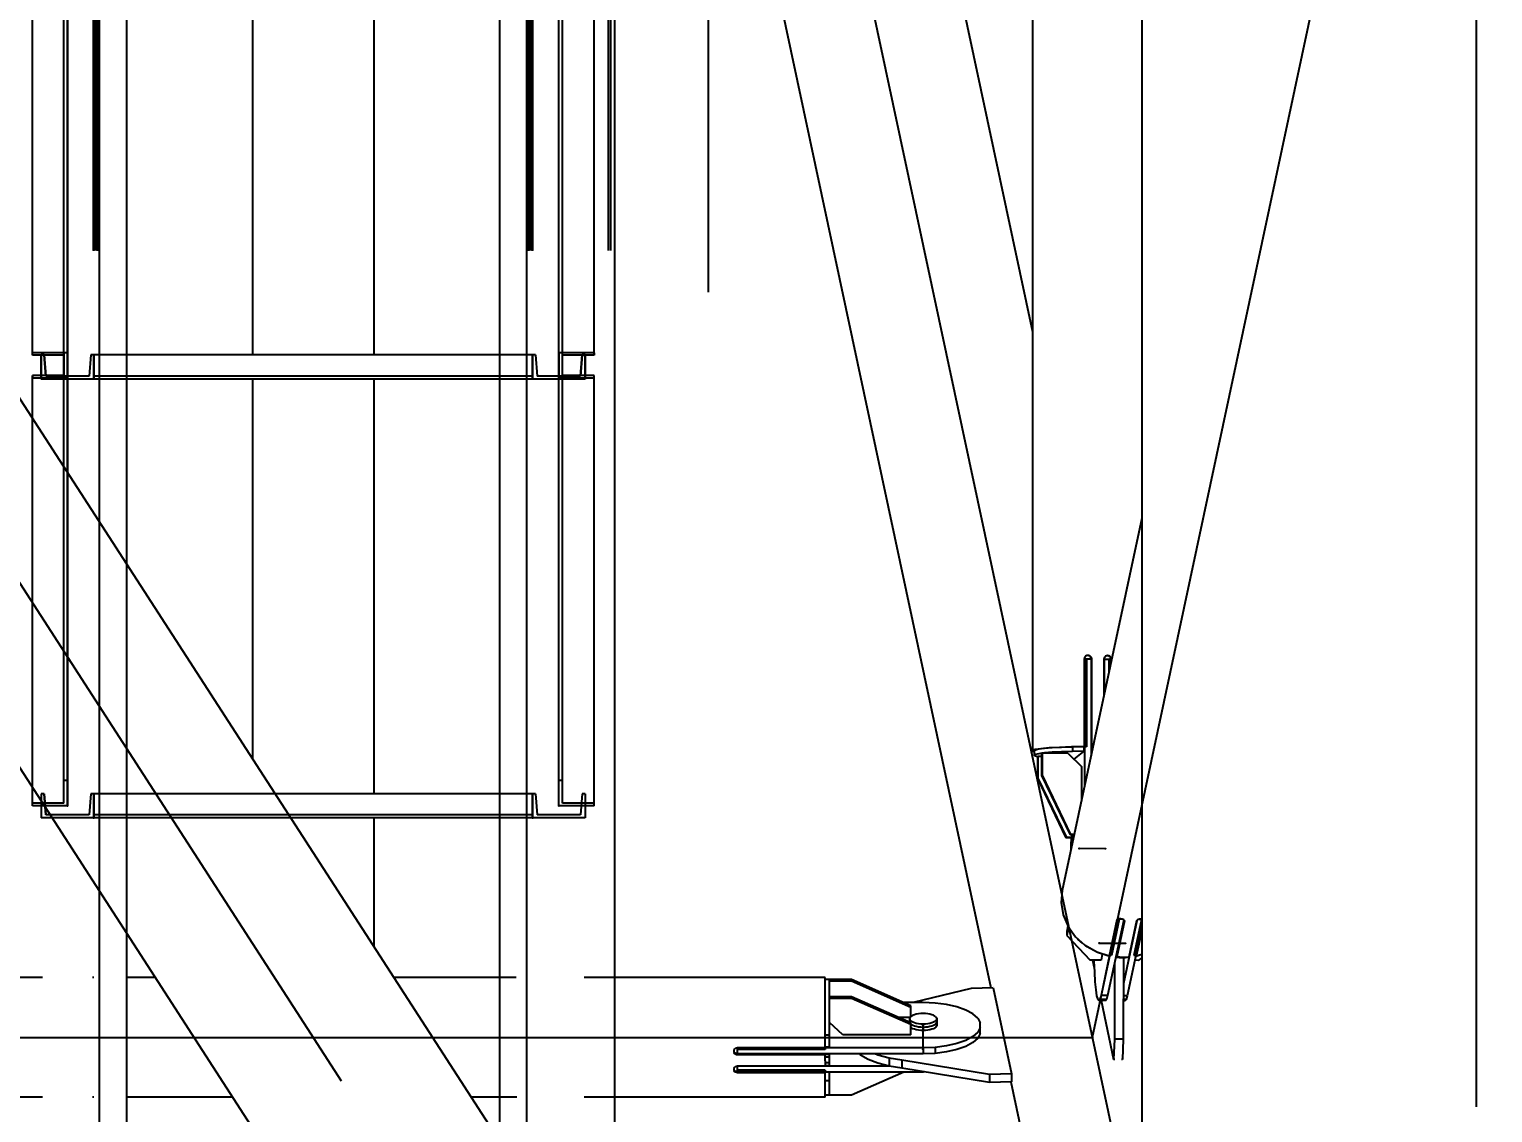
# Model space of a CAD drawing. Header units: millimetres. Extents: x 150209.93 to 150215.05, y 136675.65 to 136679.93.
# Drawn here: x 150211.3363 to 150211.403, y 136678.2014 to 136678.2508 of the extents above; entities that cross this region are included whole.
import ezdxf

# ---------------------------------------------------------------- set-up
doc = ezdxf.new("R2010")
doc.units = ezdxf.units.MM
doc.header["$LTSCALE"] = 0.25
for name, pattern in [('CENTER', [50.8, 31.75, -6.35, 6.35, -6.35]), ('XKITLINE00', [0]), ('XKITLINE02', [4, 2, -2]), ('XKITLINE03', [6, 3, -1, 1, -1])]:
    doc.linetypes.add(name, pattern=pattern)
doc.styles.add('ROMANS', font='romans.shx')
doc.dimstyles.new('MD300', dxfattribs={"dimtxt": 2.5, "dimasz": 2.5, "dimexe": 1, "dimexo": 1, "dimgap": 0.5, "dimtad": 1, "dimdec": 1, "dimlfac": 50, "dimrnd": 0.5, "dimdsep": 46, "dimtxsty": 'ROMANS', "dimcen": 1, "dimclrd": 146, "dimclre": 146, "dimclrt": 30, "dimadec": 1, "dimazin": 2, "dimtfac": 1, "dimtdec": 1, "dimtmove": 0, "dimatfit": 1, "dimfxl": 1, "dimtolj": 1, "dimtzin": 0, "dimlwd": -1, "dimlwe": -1, "dimarcsym": 0})

# ---------------------------------------------------------------- blocks, each defined once
blk = doc.blocks.new('çatıı')
at = {"color": 8, "linetype": 'CENTER'}
for p, q in [((12370, 14354.32), (12370, 12689.51)), ((12282.5, 13690.27), (12282.5, 12870.27)), ((12195, 13540.01), (12195, 12732.33)), ((11840, 13280.27), (12370, 12460.27)), ((12195, 13280.27), (12370, 12460.27)), ((12370, 13280.27), (12282.5, 12870.27)), ((12285.48, 12913.27), (12279.51, 12913.31)), ((12284.09, 12891.74), (12290.06, 12891.7)), ((12243.97, 12867.52), (12243.97, 12873.03)), ((11927.5, 12870.27), (12282.5, 12870.27))]:
    blk.add_line(p, q, dxfattribs=at)
at = {"color": 1, "linetype": 'XKITLINE03'}
for p, q in [((12049.01, 13721.24), (12049.01, 12049.63)), ((12055.01, 13721.24), (12055.01, 12049.6)), ((12147.49, 12049.57), (12147.49, 13721.24)), ((12160.99, 13721.24), (12160.99, 12049.63)), ((12049.01, 13123.03), (12049.01, 13026.29)), ((12160.99, 13026.29), (12160.99, 13123.03)), ((12049.01, 13020.48), (12049.01, 12923.03)), ((12154.99, 13020.28), (12055.01, 13020.28)), ((12055.01, 13020.28), (12055.01, 13020.28)), ((12154.99, 13020.28), (12154.99, 13020.28)), ((12160.99, 12923.03), (12160.99, 13020.47)), ((12154.99, 12920.28), (12055.01, 12920.28)), ((12055.01, 12920.28), (12055.01, 12920.28)), ((12154.99, 12920.28), (12154.99, 12920.28))]:
    blk.add_line(p, q, dxfattribs=at)
at = {"color": 116, "linetype": 'XKITLINE02', "true_color": 0x136734}
for p, q in [((12054.93, 12049.63), (12054.93, 13721.24)), ((12055.01, 12049.6), (12055.01, 13721.24)), ((12055.46, 12049.63), (12055.46, 13721.24)), ((12055.86, 12049.6), (12055.86, 13721.24)), ((12147.49, 12049.57), (12147.49, 13721.24)), ((12154.14, 12049.57), (12154.14, 13721.24)), ((12154.14, 12049.57), (12154.14, 13721.24)), ((12154.54, 12049.63), (12154.54, 13721.24)), ((12154.99, 12049.63), (12154.99, 13721.24)), ((12154.99, 12049.57), (12154.99, 13721.24)), ((12155.07, 12049.63), (12155.07, 13721.24)), ((12172.31, 12049.63), (12172.31, 13721.24)), ((12172.84, 12049.63), (12172.84, 13721.24)), ((12062.51, 12893.93), (12062.51, 13303.02)), ((12147.49, 12762.45), (12147.49, 13303.02)), ((12041.01, 13025.71), (12041.01, 13123.03)), ((12048.21, 13020.46), (12048.21, 13122.44)), ((12160.99, 13020.46), (12160.99, 13123.03)), ((12161.79, 13020.46), (12161.79, 13122.44)), ((12168.99, 13025.71), (12168.99, 13123.03)), ((12049.01, 13020.46), (12049.01, 13120.98)), ((12049.01, 13026.29), (12041.01, 13026.29)), ((12048.21, 13025.71), (12041.01, 13025.71)), ((12043.69, 13025.78), (12043.01, 13025.78)), ((12043.01, 13020.28), (12043.01, 13025.78)), ((12043.01, 13025.78), (12043.01, 13020.28)), ((12044.07, 13020.98), (12043.69, 13025.78)), ((12043.69, 13025.78), (12044.07, 13020.98)), ((12049.01, 13026.28), (12048.21, 13026.28)), ((12048.21, 13026.28), (12048.21, 13021.06)), ((12048.21, 12923.61), (12048.21, 13026.28)), ((12049.01, 13026.28), (12049.01, 13020.48)), ((12049.01, 13026.28), (12049.01, 12928.83)), ((12054.33, 13025.78), (12053.94, 13020.98)), ((12054.33, 13025.78), (12053.94, 13020.98)), ((12055.01, 13025.78), (12054.33, 13025.78)), ((12062.51, 13025.78), (12055.01, 13025.78)), ((12055.01, 13020.28), (12055.01, 13025.78)), ((12055.01, 13025.78), (12055.01, 13020.28)), ((12055.01, 13025.78), (12055.01, 13020.28)), ((12154.99, 13025.78), (12147.49, 13025.78)), ((12154.99, 13020.28), (12154.99, 13025.78)), ((12154.99, 13025.78), (12154.99, 13020.28)), ((12155.67, 13025.78), (12154.99, 13025.78)), ((12154.99, 13025.78), (12154.99, 13020.28)), ((12155.67, 13025.78), (12156.05, 13020.98)), ((12155.67, 13025.78), (12156.05, 13020.98)), ((12160.99, 13026.29), (12160.99, 13020.46)), ((12168.99, 13026.29), (12160.99, 13026.29)), ((12160.99, 12923.03), (12160.99, 13026.28)), ((12161.79, 13026.28), (12160.99, 13026.28)), ((12161.79, 12923.61), (12161.79, 13026.28)), ((12161.79, 13020.46), (12161.79, 13025.71)), ((12168.99, 13025.71), (12161.79, 13025.71)), ((12166.31, 13025.78), (12165.92, 13020.98)), ((12165.92, 13020.98), (12166.31, 13025.78)), ((12166.99, 13025.78), (12166.31, 13025.78)), ((12166.99, 13025.78), (12166.99, 13020.28)), ((12166.99, 13020.28), (12166.99, 13025.78)), ((12168.99, 13026.29), (12168.99, 13025.71)), ((12048.21, 13021.06), (12041.01, 13021.06)), ((12041.01, 13021.06), (12041.01, 13020.48)), ((12041.01, 12923.03), (12041.01, 13021.06)), ((12049.01, 13020.48), (12041.01, 13020.48)), ((12055.01, 13020.28), (12043.01, 13020.28)), ((12053.94, 13020.98), (12044.07, 13020.98)), ((12049.01, 13020.46), (12048.21, 13020.46)), ((12049.01, 12923.03), (12049.01, 13020.48)), ((12154.99, 13020.98), (12055.01, 13020.98)), ((12062.51, 13020.28), (12055.01, 13020.28)), ((12154.99, 13020.28), (12147.49, 13020.28)), ((12166.99, 13020.28), (12154.99, 13020.28)), ((12165.92, 13020.98), (12156.05, 13020.98)), ((12168.99, 13020.47), (12160.99, 13020.47)), ((12161.79, 13020.46), (12160.99, 13020.46)), ((12168.99, 13021.06), (12161.79, 13021.06)), ((12168.99, 12923.03), (12168.99, 13021.06)), ((12056.31, 12903.53), (12056.31, 12987.68)), ((12049.01, 12928.83), (12048.21, 12928.83)), ((12049.01, 12928.83), (12049.01, 12923.03)), ((12161.79, 12928.83), (12160.99, 12928.83)), ((12043.69, 12925.78), (12043.01, 12925.78)), ((12043.01, 12925.78), (12043.01, 12920.28)), ((12043.01, 12925.78), (12043.01, 12920.28)), ((12044.07, 12920.98), (12043.69, 12925.78)), ((12043.69, 12925.78), (12044.07, 12920.98)), ((12054.33, 12925.78), (12053.94, 12920.98)), ((12054.33, 12925.78), (12053.94, 12920.98)), ((12055.01, 12925.78), (12054.33, 12925.78)), ((12096.32, 12925.78), (12055.01, 12925.78)), ((12055.01, 12920.28), (12055.01, 12925.78)), ((12055.01, 12925.78), (12055.01, 12920.28)), ((12055.01, 12925.78), (12055.01, 12920.28)), ((12154.99, 12925.78), (12147.49, 12925.78)), ((12154.99, 12920.28), (12154.99, 12925.78)), ((12154.99, 12925.78), (12154.99, 12920.28)), ((12155.67, 12925.78), (12154.99, 12925.78)), ((12154.99, 12925.78), (12154.99, 12920.28)), ((12155.67, 12925.78), (12156.05, 12920.98)), ((12155.67, 12925.78), (12156.05, 12920.98)), ((12166.31, 12925.78), (12165.92, 12920.98)), ((12166.31, 12925.78), (12165.92, 12920.98)), ((12166.99, 12925.78), (12166.31, 12925.78)), ((12166.99, 12925.78), (12166.99, 12920.28)), ((12166.99, 12925.78), (12166.99, 12920.28)), ((12048.21, 12923.61), (12041.01, 12923.61)), ((12049.01, 12923.03), (12041.01, 12923.03)), ((12168.99, 12923.03), (12160.99, 12923.03)), ((12168.99, 12923.61), (12161.79, 12923.61)), ((12055.01, 12920.28), (12043.01, 12920.28)), ((12053.94, 12920.98), (12044.07, 12920.98)), ((12154.99, 12920.98), (12055.01, 12920.98)), ((12099.87, 12920.28), (12055.01, 12920.28)), ((12154.99, 12920.28), (12147.49, 12920.28)), ((12166.99, 12920.28), (12154.99, 12920.28)), ((12165.92, 12920.98), (12156.05, 12920.98))]:
    blk.add_line(p, q, dxfattribs=at)
at = {"color": 7, "linetype": 'XKITLINE00'}
for p, q in [((12056.31, 12987.68), (12056.31, 13257.5)), ((12062.51, 12978.09), (12062.51, 13257.5)), ((12147.49, 12846.61), (12147.49, 13257.5)), ((12153.69, 12837.02), (12153.69, 13257.5)), ((12173.69, 12806.07), (12173.69, 13257.5)), ((12147.49, 13025.78), (12062.51, 13025.78)), ((12147.49, 13020.28), (12062.51, 13020.28)), ((12147.49, 12925.78), (12096.32, 12925.78)), ((12147.49, 12920.28), (12099.87, 12920.28)), ((12056.31, 12755.13), (12056.31, 12903.53)), ((12062.51, 12750.96), (12062.51, 12893.93))]:
    blk.add_line(p, q, dxfattribs=at)
at = {"color": 8, "linetype": 'XKITLINE00'}
for p, q in [((12268.91, 13247.76), (12268.91, 12935.63)), ((12293.8, 13243.67), (12293.8, 12689.51)), ((12226.79, 13228.36), (12268.91, 13031.03)), ((12186.68, 13222.14), (12259.37, 12881.57)), ((12091.2, 13120.28), (12091.2, 13025.78)), ((12118.8, 13120.28), (12118.8, 13025.78)), ((11986.62, 13095.5), (12261.89, 12669.61)), ((11948.29, 13070.64), (12223.57, 12644.75)), ((12091.2, 13020.28), (12091.2, 12933.7)), ((12118.8, 13020.28), (12118.8, 12925.78)), ((12293.8, 12988.62), (12275.68, 12903.75)), ((12280.72, 12956.72), (12280.65, 12956.46)), ((12280.65, 12956.46), (12280.65, 12936.51)), ((12280.71, 12956.42), (12280.65, 12956.38)), ((12281.18, 12956.44), (12280.71, 12956.42)), ((12280.71, 12956.42), (12280.71, 12936.48)), ((12280.82, 12956.96), (12280.72, 12956.72)), ((12281, 12957.14), (12280.82, 12956.96)), ((12281.19, 12957.22), (12280.97, 12957.11)), ((12281.24, 12957.27), (12281, 12957.14)), ((12281.18, 12956.44), (12281.18, 12936.49)), ((12282.23, 12956.43), (12281.18, 12956.44)), ((12281.45, 12957.26), (12281.19, 12957.22)), ((12281.51, 12957.31), (12281.24, 12957.27)), ((12281.72, 12957.22), (12281.45, 12957.26)), ((12281.77, 12957.27), (12281.51, 12957.31)), ((12281.95, 12957.1), (12281.72, 12957.22)), ((12282.01, 12957.15), (12281.77, 12957.27)), ((12282.14, 12956.92), (12281.95, 12957.1)), ((12282.2, 12956.96), (12282.01, 12957.15)), ((12282.14, 12956.92), (12282.26, 12956.68)), ((12282.2, 12956.96), (12282.32, 12956.72)), ((12282.23, 12956.43), (12282.23, 12934.41)), ((12282.32, 12956.72), (12282.26, 12956.68)), ((12282.26, 12956.68), (12282.31, 12956.42)), ((12282.36, 12956.46), (12282.31, 12956.42)), ((12282.31, 12956.42), (12282.31, 12936.47)), ((12282.32, 12956.72), (12282.36, 12956.46)), ((12282.36, 12956.46), (12282.36, 12936.51)), ((12285.19, 12956.7), (12285.15, 12956.44)), ((12285.15, 12956.44), (12285.15, 12948.12)), ((12285.21, 12956.41), (12285.15, 12956.36)), ((12285.31, 12956.94), (12285.19, 12956.7)), ((12286.26, 12956.41), (12285.21, 12956.41)), ((12285.21, 12956.41), (12285.21, 12948.41)), ((12285.5, 12957.12), (12285.31, 12956.94)), ((12285.67, 12957.2), (12285.47, 12957.09)), ((12285.73, 12957.24), (12285.5, 12957.12)), ((12285.93, 12957.23), (12285.67, 12957.2)), ((12285.99, 12957.28), (12285.73, 12957.24)), ((12286.19, 12957.19), (12285.93, 12957.23)), ((12286.25, 12957.23), (12285.99, 12957.28)), ((12286.42, 12957.06), (12286.19, 12957.19)), ((12286.48, 12957.11), (12286.25, 12957.23)), ((12286.26, 12956.41), (12286.26, 12953.3)), ((12286.68, 12956.38), (12286.26, 12956.41)), ((12286.42, 12957.06), (12286.58, 12956.91)), ((12286.48, 12957.11), (12286.65, 12956.94)), ((12286.58, 12956.91), (12286.61, 12956.87)), ((12286.61, 12956.87), (12286.72, 12956.63)), ((12286.67, 12956.92), (12286.76, 12956.68)), ((12286.68, 12956.38), (12286.68, 12955.29)), ((12286.72, 12956.63), (12286.76, 12956.37)), ((12286.76, 12956.68), (12286.82, 12956.42)), ((12286.82, 12956.42), (12286.76, 12956.37)), ((12286.76, 12956.37), (12286.76, 12955.68)), ((12286.82, 12956.42), (12286.82, 12955.96)), ((12269.53, 12935.84), (12268.91, 12935.63)), ((12268.91, 12935.63), (12268.96, 12935.41)), ((12269.25, 12935.32), (12268.96, 12935.41)), ((12269.5, 12935.72), (12269.25, 12935.53)), ((12269.25, 12935.53), (12269.25, 12934.53)), ((12269.5, 12934.72), (12269.25, 12934.53)), ((12270.3, 12935.91), (12269.5, 12935.72)), ((12270.3, 12934.91), (12269.5, 12934.72)), ((12270.8, 12936.04), (12269.53, 12935.84)), ((12271.61, 12936.08), (12270.3, 12935.91)), ((12271.06, 12935.01), (12270.3, 12934.91)), ((12272.67, 12936.22), (12270.8, 12936.04)), ((12271.06, 12935.01), (12270.97, 12934.94)), ((12270.97, 12934.94), (12270.97, 12929.95)), ((12271.06, 12935.01), (12271.06, 12930.03)), ((12277.04, 12934.97), (12271.06, 12935.01)), ((12271.61, 12935.08), (12271.08, 12935.01)), ((12273.38, 12936.23), (12271.61, 12936.08)), ((12273.38, 12935.23), (12271.61, 12935.08)), ((12275.02, 12936.36), (12272.67, 12936.22)), ((12275.53, 12936.35), (12273.38, 12936.23)), ((12275.53, 12935.35), (12273.38, 12935.23)), ((12277.75, 12936.46), (12275.02, 12936.36)), ((12277.98, 12936.43), (12275.53, 12936.35)), ((12277.98, 12935.44), (12275.53, 12935.35)), ((12277.04, 12934.97), (12280.02, 12931.96)), ((12280.65, 12936.51), (12277.75, 12936.46)), ((12280.61, 12936.48), (12277.98, 12936.43)), ((12277.98, 12936.43), (12277.98, 12935.44)), ((12280.61, 12935.48), (12277.98, 12935.44)), ((12280.61, 12935.48), (12278.29, 12933.7)), ((12280.65, 12936.51), (12280.59, 12936.46)), ((12280.61, 12936.48), (12280.61, 12935.48)), ((12280.73, 12936.5), (12280.71, 12936.48)), ((12281.18, 12936.49), (12280.73, 12936.5)), ((12280.73, 12936.5), (12280.73, 12927.42)), ((12282.33, 12936.49), (12282.23, 12936.41)), ((12282.33, 12935.49), (12282.23, 12935.41)), ((12282.36, 12936.51), (12282.31, 12936.47)), ((12282.33, 12936.49), (12282.33, 12935.49)), ((12282.67, 12936.49), (12282.33, 12936.49)), ((12282.46, 12935.49), (12282.33, 12935.49)), ((12282.67, 12936.51), (12282.36, 12936.51)), ((12269.55, 12934.34), (12269.25, 12934.53)), ((12270.04, 12934.23), (12269.55, 12934.34)), ((12270.13, 12934.3), (12270.03, 12934.22)), ((12270.03, 12934.22), (12270.03, 12929.24)), ((12270.13, 12934.3), (12270.13, 12929.31)), ((12270.97, 12934.29), (12270.13, 12934.3)), ((12280.02, 12931.96), (12280.02, 12924.09)), ((12270.13, 12929.31), (12270.03, 12929.24)), ((12270.03, 12929.24), (12276.51, 12915.73)), ((12270.13, 12929.31), (12276.6, 12915.8)), ((12271.06, 12930.03), (12270.97, 12929.95)), ((12270.97, 12929.95), (12277.44, 12916.45)), ((12271.06, 12930.03), (12277.53, 12916.52)), ((12118.8, 12920.28), (12118.8, 12891)), ((12276.6, 12915.8), (12276.51, 12915.73)), ((12277.75, 12915.72), (12276.51, 12915.73)), ((12277.76, 12915.79), (12276.6, 12915.8)), ((12277.53, 12916.52), (12277.44, 12916.45)), ((12278.39, 12916.44), (12277.44, 12916.45)), ((12278.41, 12916.51), (12277.53, 12916.52)), ((12277.66, 12914.68), (12277.64, 12914.17)), ((12277.69, 12915.14), (12277.66, 12914.68)), ((12277.73, 12915.55), (12277.69, 12915.14)), ((12277.77, 12915.89), (12277.73, 12915.55)), ((12277.82, 12916.15), (12277.77, 12915.89)), ((12277.87, 12916.33), (12277.82, 12916.15)), ((12277.92, 12916.42), (12277.87, 12916.33)), ((12277.97, 12916.41), (12277.92, 12916.42)), ((12278.38, 12916.41), (12277.92, 12916.42)), ((12277.97, 12916.41), (12278.01, 12916.31)), ((12278.01, 12916.31), (12278.06, 12916.11)), ((12278.06, 12916.11), (12278.1, 12915.84)), ((12278.1, 12915.84), (12278.14, 12915.48)), ((12278.14, 12915.48), (12278.15, 12915.31)), ((12277.64, 12914.17), (12277.63, 12913.64)), ((12277.63, 12913.64), (12277.63, 12913.1)), ((12277.63, 12913.1), (12277.63, 12912.87)), ((12275.68, 12903.75), (12275.44, 12900.98)), ((12275.44, 12900.98), (12275.88, 12898.21)), ((12275.88, 12898.21), (12276.98, 12895.57)), ((12276.96, 12895.61), (12276.7, 12894.4)), ((12277.13, 12895.36), (12276.73, 12893.49)), ((12276.98, 12895.57), (12278.68, 12893.2)), ((12289.69, 12897.06), (12286, 12879.79)), ((12288.13, 12897.02), (12286.37, 12888.8)), ((12288.67, 12897.19), (12286.91, 12888.96)), ((12289.73, 12897.02), (12288.05, 12889.15)), ((12289.82, 12896.82), (12288.07, 12888.6)), ((12288.21, 12897.11), (12288.13, 12897.02)), ((12288.33, 12897.19), (12288.21, 12897.11)), ((12288.54, 12897.25), (12288.33, 12897.19)), ((12288.78, 12897.27), (12288.54, 12897.25)), ((12288.67, 12897.19), (12288.54, 12897.25)), ((12289.42, 12897.18), (12288.67, 12897.19)), ((12289.05, 12897.26), (12288.78, 12897.27)), ((12289.31, 12897.22), (12289.05, 12897.26)), ((12289.53, 12897.14), (12289.31, 12897.22)), ((12289.71, 12897.04), (12289.53, 12897.14)), ((12292.63, 12896.83), (12289.59, 12882.58)), ((12289.71, 12897.04), (12289.81, 12896.93)), ((12289.81, 12896.93), (12289.82, 12896.82)), ((12292.61, 12896.8), (12290.86, 12888.58)), ((12293.74, 12897.15), (12291.99, 12888.93)), ((12293.8, 12895.57), (12292.43, 12889.16)), ((12293.8, 12895.3), (12292.52, 12889.33)), ((12293.8, 12894.62), (12292.54, 12888.76)), ((12292.68, 12896.91), (12292.61, 12896.8)), ((12292.82, 12897.02), (12292.68, 12896.91)), ((12293.02, 12897.12), (12292.82, 12897.02)), ((12293.27, 12897.19), (12293.02, 12897.12)), ((12293.74, 12897.15), (12293.15, 12897.16)), ((12293.53, 12897.23), (12293.27, 12897.19)), ((12293.79, 12897.24), (12293.53, 12897.23)), ((12293.8, 12897.18), (12293.74, 12897.15)), ((12276.7, 12894.4), (12276.73, 12893.49)), ((12276.73, 12893.49), (12282.02, 12887.89)), ((12280.9, 12891.22), (12278.68, 12893.2)), ((12279.12, 12892.81), (12279.29, 12892.59)), ((12280.29, 12891.76), (12279.29, 12892.59)), ((12283.53, 12889.72), (12280.9, 12891.22)), ((12281.33, 12890.89), (12281.04, 12891.14)), ((12283.69, 12889.6), (12281.33, 12890.89)), ((12286.37, 12888.8), (12283.53, 12889.72)), ((12283.7, 12889.66), (12283.69, 12889.6)), ((12286.27, 12888.76), (12283.69, 12889.6)), ((12284.8, 12889.24), (12284.51, 12887.88)), ((12286.46, 12888.97), (12284.51, 12879.8)), ((12286.28, 12888.83), (12286.27, 12888.76)), ((12286.91, 12888.96), (12286.46, 12889.2)), ((12286.46, 12889.2), (12286.46, 12888.97)), ((12286.91, 12888.96), (12286.46, 12888.97)), ((12287.95, 12888.95), (12287.97, 12888.48)), ((12288.06, 12888.89), (12287.97, 12888.48)), ((12288.67, 12888.42), (12287.97, 12888.48)), ((12288.04, 12889.36), (12288.06, 12888.89)), ((12288.05, 12889.15), (12288.07, 12888.6)), ((12289.47, 12888.45), (12288.07, 12888.6)), ((12288.69, 12888.53), (12288.67, 12888.42)), ((12289.37, 12888.4), (12288.67, 12888.42)), ((12290.07, 12888.41), (12289.37, 12888.4)), ((12290.86, 12888.58), (12289.47, 12888.45)), ((12289.59, 12888.4), (12289.58, 12869.85)), ((12290.09, 12888.5), (12290.07, 12888.41)), ((12290.76, 12888.46), (12290.07, 12888.41)), ((12292.44, 12888.93), (12290.48, 12879.76)), ((12290.78, 12888.57), (12290.76, 12888.46)), ((12292.43, 12889.16), (12291.99, 12888.93)), ((12292.44, 12888.93), (12291.99, 12888.93)), ((12292.43, 12889.16), (12292.44, 12888.93)), ((12293.8, 12889.15), (12292.44, 12888.71)), ((12292.53, 12889.13), (12292.44, 12888.71)), ((12292.44, 12888.92), (12292.44, 12888.71)), ((12292.51, 12889.56), (12292.53, 12889.13)), ((12292.52, 12889.33), (12292.54, 12888.76)), ((12293.8, 12889.15), (12292.54, 12888.76)), ((12293.8, 12888.41), (12292.97, 12887.82)), ((12284.51, 12887.88), (12282.02, 12887.89)), ((12282.58, 12887.89), (12282.95, 12886.13)), ((12282.89, 12887.89), (12282.9, 12887.63)), ((12282.9, 12887.63), (12282.99, 12885.14)), ((12282.99, 12885.14), (12283.12, 12882.93)), ((12287.6, 12887.27), (12287.59, 12869.86)), ((12292.97, 12887.82), (12292.2, 12887.83)), ((12043.29, 12883.91), (11988.32, 12883.91)), ((12055.01, 12883.91), (12054.72, 12883.91)), ((12068.99, 12883.91), (12062.51, 12883.91)), ((12151.24, 12883.91), (12123.38, 12883.91)), ((12221.67, 12883.91), (12166.7, 12883.91)), ((12221.67, 12867.9), (12221.67, 12883.91)), ((12222.67, 12883.46), (12221.67, 12883.46)), ((12227.67, 12883.47), (12222.67, 12883.47)), ((12222.67, 12879.16), (12222.67, 12883.46)), ((12227.67, 12883.08), (12222.67, 12883.08)), ((12227.67, 12883.47), (12227.67, 12883.08)), ((12241.17, 12877.49), (12227.67, 12883.47)), ((12241.17, 12877.1), (12227.67, 12883.08)), ((12254.94, 12881.42), (12241.69, 12878.19)), ((12259.92, 12881.59), (12254.94, 12881.42)), ((12259.92, 12881.59), (12264.1, 12861.99)), ((12283.12, 12882.93), (12283.3, 12881.11)), ((12227.67, 12879.54), (12222.67, 12879.54)), ((12222.67, 12879.16), (12222.67, 12879.15)), ((12227.67, 12879.15), (12222.67, 12879.15)), ((12222.67, 12879.15), (12222.67, 12879.13)), ((12222.67, 12873.46), (12222.67, 12879.13)), ((12227.67, 12879.54), (12227.67, 12879.15)), ((12241.17, 12873.56), (12227.67, 12879.54)), ((12241.17, 12873.17), (12227.67, 12879.15)), ((12243.97, 12878.19), (12239.61, 12878.19)), ((12246.7, 12878.07), (12243.97, 12878.19)), ((12249.3, 12877.74), (12246.7, 12878.07)), ((12283.3, 12881.11), (12283.51, 12879.75)), ((12283.51, 12879.75), (12283.75, 12878.91)), ((12283.75, 12878.91), (12284, 12878.64)), ((12284.26, 12878.94), (12284, 12878.64)), ((12285.5, 12878.63), (12284, 12878.64)), ((12284.51, 12879.8), (12284.26, 12878.94)), ((12285.75, 12878.93), (12284.26, 12878.94)), ((12286, 12879.79), (12284.51, 12879.8)), ((12284.54, 12878.64), (12287.38, 12865.26)), ((12285.75, 12878.93), (12285.5, 12878.63)), ((12286, 12879.79), (12285.75, 12878.93)), ((12290.48, 12879.76), (12289.59, 12879.76)), ((12290.23, 12878.9), (12289.59, 12878.9)), ((12289.98, 12878.6), (12289.59, 12878.6)), ((12290.23, 12878.9), (12289.98, 12878.6)), ((12290.48, 12879.76), (12290.23, 12878.9)), ((12240.98, 12874.8), (12238.37, 12874.8)), ((12240.92, 12874.72), (12240.87, 12874.5)), ((12241.06, 12874.92), (12240.92, 12874.72)), ((12241.29, 12875.11), (12241.06, 12874.92)), ((12241.17, 12875.02), (12241.17, 12877.49)), ((12241.6, 12875.29), (12241.29, 12875.11)), ((12241.98, 12875.44), (12241.6, 12875.29)), ((12242.42, 12875.56), (12241.98, 12875.44)), ((12242.91, 12875.65), (12242.42, 12875.56)), ((12243.44, 12875.7), (12242.91, 12875.65)), ((12243.97, 12875.72), (12243.44, 12875.7)), ((12244.51, 12875.7), (12243.97, 12875.72)), ((12245.03, 12875.65), (12244.51, 12875.7)), ((12245.52, 12875.56), (12245.03, 12875.65)), ((12245.97, 12875.44), (12245.52, 12875.56)), ((12246.35, 12875.29), (12245.97, 12875.44)), ((12246.66, 12875.11), (12246.35, 12875.29)), ((12246.89, 12874.92), (12246.66, 12875.11)), ((12246.89, 12874.92), (12247.03, 12874.72)), ((12247.03, 12874.72), (12247.07, 12874.5)), ((12251.67, 12877.2), (12249.3, 12877.74)), ((12253.71, 12876.48), (12251.67, 12877.2)), ((12255.32, 12875.61), (12253.71, 12876.48)), ((12256.43, 12874.63), (12255.32, 12875.61)), ((12256.43, 12874.63), (12257, 12873.57)), ((12225.67, 12870.87), (12222.67, 12873.63)), ((12222.67, 12868.06), (12222.67, 12873.46)), ((12240.87, 12874.5), (12240.92, 12874.29)), ((12240.87, 12874.5), (12240.87, 12873.77)), ((12240.87, 12873.77), (12240.87, 12873.69)), ((12240.87, 12873.77), (12240.89, 12873.69)), ((12240.87, 12873.77), (12240.89, 12873.69)), ((12240.92, 12874.29), (12241.06, 12874.09)), ((12241.29, 12873.89), (12241.06, 12874.09)), ((12241.17, 12870.87), (12241.17, 12873.56)), ((12241.29, 12873.16), (12241.17, 12873.26)), ((12241.29, 12873.16), (12241.17, 12873.26)), ((12241.29, 12872.42), (12241.17, 12872.52)), ((12241.6, 12873.72), (12241.29, 12873.89)), ((12241.6, 12872.99), (12241.29, 12873.16)), ((12241.6, 12872.99), (12241.29, 12873.16)), ((12241.6, 12872.25), (12241.29, 12872.42)), ((12241.98, 12873.57), (12241.6, 12873.72)), ((12241.98, 12872.83), (12241.6, 12872.99)), ((12241.98, 12872.83), (12241.6, 12872.99)), ((12241.98, 12872.1), (12241.6, 12872.25)), ((12242.42, 12873.45), (12241.98, 12873.57)), ((12242.42, 12872.71), (12241.98, 12872.83)), ((12242.42, 12872.71), (12241.98, 12872.83)), ((12242.42, 12871.98), (12241.98, 12872.1)), ((12242.91, 12873.36), (12242.42, 12873.45)), ((12242.91, 12872.62), (12242.42, 12872.71)), ((12242.91, 12872.62), (12242.42, 12872.71)), ((12242.91, 12871.89), (12242.42, 12871.98)), ((12243.44, 12873.3), (12242.91, 12873.36)), ((12243.44, 12872.57), (12242.91, 12872.62)), ((12243.44, 12872.57), (12242.91, 12872.62)), ((12243.44, 12871.83), (12242.91, 12871.89)), ((12243.97, 12873.29), (12243.44, 12873.3)), ((12243.97, 12872.55), (12243.44, 12872.57)), ((12243.97, 12872.55), (12243.44, 12872.57)), ((12243.97, 12871.81), (12243.44, 12871.83)), ((12244.51, 12873.3), (12243.97, 12873.29)), ((12243.97, 12873.29), (12243.97, 12872.55)), ((12244.51, 12872.57), (12243.97, 12872.55)), ((12244.51, 12872.57), (12243.97, 12872.55)), ((12243.97, 12872.55), (12243.97, 12871.81)), ((12244.51, 12871.83), (12243.97, 12871.81)), ((12245.03, 12873.36), (12244.51, 12873.3)), ((12245.03, 12872.62), (12244.51, 12872.57)), ((12245.03, 12872.62), (12244.51, 12872.57)), ((12245.03, 12871.89), (12244.51, 12871.83)), ((12245.52, 12873.45), (12245.03, 12873.36)), ((12245.52, 12872.71), (12245.03, 12872.62)), ((12245.52, 12872.71), (12245.03, 12872.62)), ((12245.52, 12871.98), (12245.03, 12871.89)), ((12245.97, 12873.57), (12245.52, 12873.45)), ((12245.97, 12872.83), (12245.52, 12872.71)), ((12245.97, 12872.83), (12245.52, 12872.71)), ((12245.97, 12872.1), (12245.52, 12871.98)), ((12246.35, 12873.72), (12245.97, 12873.57)), ((12246.35, 12872.99), (12245.97, 12872.83)), ((12246.35, 12872.99), (12245.97, 12872.83)), ((12246.35, 12872.25), (12245.97, 12872.1)), ((12246.66, 12873.89), (12246.35, 12873.72)), ((12246.66, 12873.16), (12246.35, 12872.99)), ((12246.66, 12873.16), (12246.35, 12872.99)), ((12246.66, 12872.42), (12246.35, 12872.25)), ((12246.89, 12874.09), (12246.66, 12873.89)), ((12246.89, 12873.35), (12246.66, 12873.16)), ((12246.89, 12873.35), (12246.66, 12873.16)), ((12246.89, 12872.62), (12246.66, 12872.42)), ((12247.03, 12874.29), (12246.89, 12874.09)), ((12247.03, 12873.56), (12246.89, 12873.35)), ((12247.03, 12873.56), (12246.89, 12873.35)), ((12247.03, 12872.82), (12246.89, 12872.62)), ((12247.07, 12874.5), (12247.03, 12874.29)), ((12247.07, 12873.77), (12247.03, 12873.56)), ((12247.07, 12873.77), (12247.03, 12873.56)), ((12247.07, 12873.03), (12247.03, 12872.82)), ((12247.07, 12874.5), (12247.07, 12873.77)), ((12247.07, 12873.77), (12247.07, 12873.03)), ((12256.43, 12871.44), (12255.32, 12870.46)), ((12257, 12872.49), (12256.43, 12871.44)), ((12257, 12871.12), (12257, 12873.57)), ((12201.67, 12867.9), (12201.41, 12867.83)), ((12221.67, 12867.9), (12201.67, 12867.9)), ((12201.67, 12866.5), (12201.67, 12867.9)), ((12222.67, 12870.77), (12221.67, 12870.77)), ((12222.67, 12868.06), (12221.67, 12868.06)), ((12241.17, 12870.87), (12225.67, 12870.87)), ((12246.7, 12867.99), (12243.97, 12867.88)), ((12249.3, 12868.33), (12246.7, 12867.99)), ((12246.7, 12867.99), (12246.7, 12866.61)), ((12251.67, 12868.87), (12249.3, 12868.33)), ((12253.71, 12869.59), (12251.67, 12868.87)), ((12253.71, 12868.21), (12251.67, 12867.49)), ((12255.32, 12870.46), (12253.71, 12869.59)), ((12255.32, 12869.08), (12253.71, 12868.21)), ((12256.43, 12870.06), (12255.32, 12869.08)), ((12257, 12871.12), (12256.43, 12870.06)), ((12287.59, 12869.86), (12287.38, 12865.26)), ((12289.58, 12869.85), (12287.59, 12869.86)), ((12289.58, 12869.85), (12289.37, 12865.25)), ((12200.87, 12867.33), (12200.82, 12867.08)), ((12200.82, 12867.08), (12200.87, 12866.82)), ((12200.84, 12867.19), (12200.87, 12867.06)), ((12200.99, 12867.56), (12200.87, 12867.33)), ((12200.87, 12867.06), (12200.99, 12866.83)), ((12200.87, 12866.82), (12200.99, 12866.59)), ((12201.17, 12867.74), (12200.99, 12867.56)), ((12201.17, 12866.65), (12200.99, 12866.83)), ((12201.17, 12866.41), (12200.99, 12866.59)), ((12201.41, 12867.83), (12201.17, 12867.74)), ((12201.41, 12866.53), (12201.17, 12866.65)), ((12201.41, 12866.3), (12201.17, 12866.41)), ((12201.41, 12866.53), (12201.41, 12866.3)), ((12201.67, 12866.49), (12201.41, 12866.53)), ((12201.67, 12866.26), (12201.41, 12866.3)), ((12221.67, 12867.47), (12201.67, 12867.47)), ((12201.67, 12866.5), (12201.67, 12866.49)), ((12243.97, 12866.5), (12201.67, 12866.5)), ((12201.67, 12866.49), (12201.67, 12866.26)), ((12221.67, 12866.49), (12201.67, 12866.49)), ((12221.67, 12866.26), (12201.67, 12866.26)), ((12221.67, 12867.88), (12221.67, 12867.47)), ((12243.97, 12867.88), (12221.67, 12867.88)), ((12221.67, 12866.5), (12221.67, 12866.38)), ((12221.67, 12864.91), (12221.67, 12866.49)), ((12222.67, 12866.38), (12221.67, 12866.38)), ((12222.67, 12865.72), (12221.67, 12865.72)), ((12221.67, 12864.91), (12221.67, 12863.68)), ((12222.67, 12865.06), (12222.67, 12866.5)), ((12222.67, 12863.81), (12222.67, 12865.06)), ((12229.72, 12866.25), (12229.44, 12866.5)), ((12231.47, 12865.24), (12229.72, 12866.25)), ((12233.67, 12864.39), (12231.47, 12865.24)), ((12233.67, 12866.23), (12232.96, 12866.5)), ((12236.24, 12865.55), (12233.67, 12866.23)), ((12236.24, 12865.55), (12236.24, 12863.71)), ((12239.09, 12865.08), (12236.24, 12865.55)), ((12239.09, 12865.08), (12239.09, 12863.24)), ((12259.12, 12861.83), (12239.09, 12865.08)), ((12243.97, 12867.88), (12243.97, 12866.5)), ((12246.7, 12866.61), (12243.97, 12866.5)), ((12249.3, 12866.95), (12246.7, 12866.61)), ((12251.67, 12867.49), (12249.3, 12866.95)), ((12287.68, 12865.26), (12287.38, 12865.26)), ((12289.37, 12865.25), (12289.14, 12865.25)), ((12200.87, 12863.17), (12200.82, 12862.94)), ((12200.82, 12862.94), (12200.87, 12862.71)), ((12200.85, 12863.06), (12200.87, 12862.94)), ((12200.99, 12863.37), (12200.87, 12863.17)), ((12200.87, 12862.94), (12200.99, 12862.74)), ((12200.87, 12862.71), (12200.99, 12862.5)), ((12201.17, 12863.54), (12200.99, 12863.37)), ((12201.14, 12862.6), (12200.99, 12862.74)), ((12201.17, 12862.34), (12200.99, 12862.5)), ((12201.17, 12862.58), (12201.14, 12862.6)), ((12201.41, 12863.65), (12201.17, 12863.54)), ((12201.41, 12862.48), (12201.17, 12862.58)), ((12201.41, 12862.25), (12201.17, 12862.34)), ((12201.67, 12863.68), (12201.41, 12863.65)), ((12201.67, 12862.45), (12201.41, 12862.48)), ((12201.67, 12862.2), (12201.41, 12862.25)), ((12221.67, 12863.68), (12201.67, 12863.68)), ((12201.67, 12862.47), (12201.67, 12863.68)), ((12221.67, 12862.78), (12201.67, 12862.78)), ((12221.67, 12862.47), (12201.67, 12862.47)), ((12221.67, 12862.45), (12201.67, 12862.45)), ((12201.67, 12862.45), (12201.67, 12862.2)), ((12221.67, 12862.2), (12201.67, 12862.2)), ((12222.67, 12864.43), (12221.67, 12864.43)), ((12222.67, 12863.81), (12221.67, 12863.81)), ((12236.12, 12863.74), (12221.67, 12863.74)), ((12221.67, 12862.78), (12221.67, 12862.36)), ((12221.67, 12859.99), (12221.67, 12862.36)), ((12243.97, 12862.36), (12221.67, 12862.36)), ((12222.67, 12858.78), (12222.67, 12862.36)), ((12239.61, 12862.36), (12227.67, 12857.08)), ((12236.24, 12863.71), (12233.67, 12864.39)), ((12239.09, 12863.24), (12236.24, 12863.71)), ((12259.12, 12859.99), (12239.09, 12863.24)), ((12243.97, 12862.45), (12243.97, 12862.36)), ((12244.38, 12862.38), (12243.97, 12862.36)), ((12264.1, 12861.99), (12259.12, 12861.83)), ((12259.12, 12861.83), (12259.12, 12859.99)), ((12264.1, 12861.99), (12264.1, 12860.15)), ((12222.67, 12860.36), (12221.67, 12860.36)), ((12221.67, 12856.64), (12221.67, 12859.99)), ((12222.67, 12857.1), (12222.67, 12858.78)), ((12264.1, 12860.15), (12259.12, 12859.99)), ((12263.94, 12860.15), (12293.8, 12720.25)), ((12043.29, 12856.64), (11988.32, 12856.64)), ((12055.01, 12856.64), (12054.72, 12856.64)), ((12086.61, 12856.64), (12062.51, 12856.64)), ((12151.37, 12856.64), (12141, 12856.64)), ((12221.67, 12856.64), (12166.7, 12856.64)), ((12222.67, 12857.09), (12221.67, 12857.09)), ((12222.67, 12857.1), (12222.67, 12857.08)), ((12227.67, 12857.08), (12222.67, 12857.08))]:
    blk.add_line(p, q, dxfattribs=at)
at = {"color": 1, "linetype": 'XKITLINE00'}
for centre in [(12049.01, 13026.29), (12160.99, 13026.29), (12049.01, 13020.48), (12055.01, 13020.28), (12055.01, 13020.28), (12154.99, 13020.28), (12154.99, 13020.28), (12160.99, 13020.47), (12049.01, 12923.03), (12160.99, 12923.03), (12055.01, 12920.28), (12055.01, 12920.28), (12154.99, 12920.28), (12154.99, 12920.28)]:
    blk.add_circle(centre, 0.05, dxfattribs=at)
at = {"color": 8, "linetype": 'XKITLINE00'}
for centre in [(12279.51, 12913.31), (12285.48, 12913.27), (12284.09, 12891.74), (12290.06, 12891.7), (12243.97, 12873.03), (12282.5, 12870.27), (12282.5, 12870.27), (12282.5, 12870.27), (12243.97, 12867.52)]:
    blk.add_circle(centre, 0.05, dxfattribs=at)
blk = doc.blocks.new('*D4')
at = {"color": 146, "transparency": 16777216}
for p, q in [((150211.389635, 136678.626031), (150212.053944, 136678.624802)), ((150211.358006, 136677.744973), (150211.357786, 136677.626088)), ((150212.082314, 136677.743633), (150212.082095, 136677.624748))]:
    blk.add_line(p, q, dxfattribs=at)
for points in [[(150211.389644, 136678.631031), (150211.389626, 136678.621031), (150211.359635, 136678.626086)], [(150212.053953, 136678.629802), (150212.053935, 136678.619802), (150212.083944, 136678.624747)]]:
    blk.add_solid(points, dxfattribs=at)
at = {"layer": 'DEFPOINTS', "color": 0, "transparency": 16777216}
for p in [(150211.359855, 136678.744971), (150212.084164, 136678.743631), (150212.083944, 136678.624747)]:
    blk.add_point(p, dxfattribs=at)
at = {"color": 30, "transparency": 16777216, "insert": (150211.721836, 136678.650416), "char_height": 0.03, "attachment_point": 5, "rotation": 359.89403, "style": 'ROMANS'}
blk.add_mtext('\\A1;36', dxfattribs=at)

msp = doc.modelspace()

# ---------------------------------------------------------------- block references
at = {"xscale": 0.0002000170049888334, "yscale": 0.0002000170049888334, "zscale": 0.0002000170049888334}
msp.add_blockref('çatıı', (150208.928067, 136675.630592), dxfattribs=at)

# ---------------------------------------------------------------- dimensions: what is measured, and where the dimension line sits
dim = msp.add_aligned_dim(p1=(150211.359855, 136678.744971), p2=(150212.084164, 136678.743631), distance=-0.118885, dimstyle='MD300', override={"dimtxt": 0.03, "dimasz": 0.03, "dimgap": 0.01})
dim.commit()
dim.dimension.update_dxf_attribs({"geometry": '*D4', "text_midpoint": (150211.721836, 136678.650416)})

doc.saveas('drawing.dxf')
